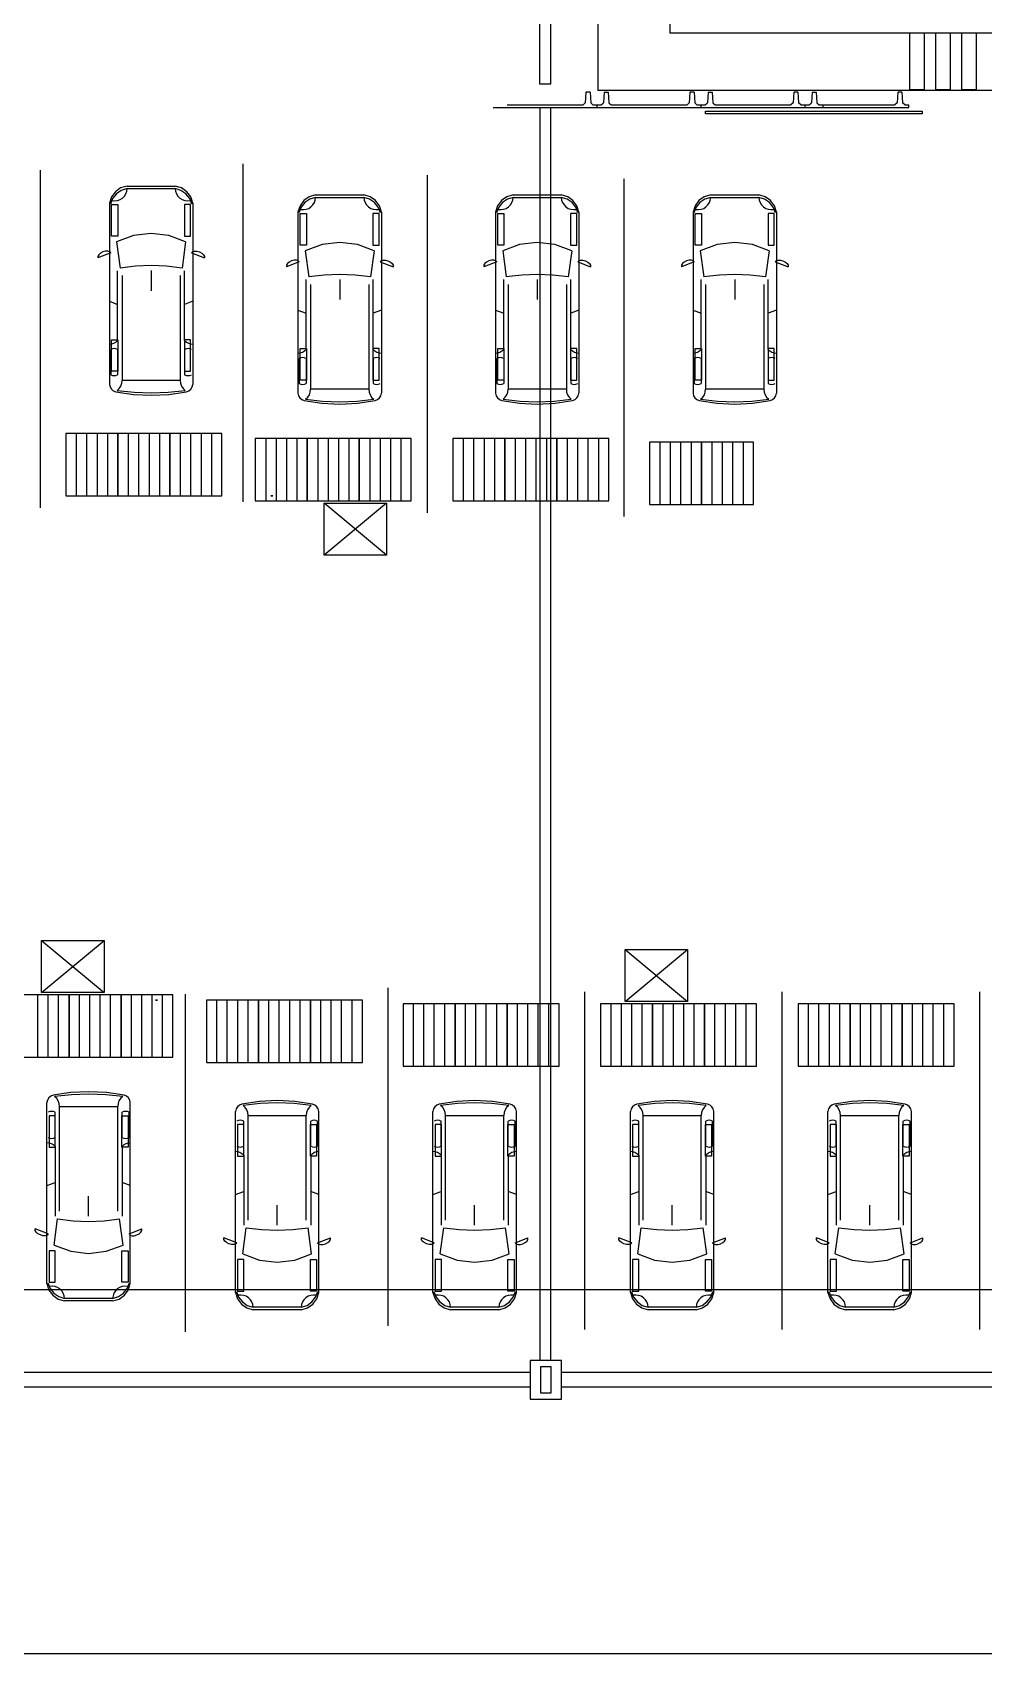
# Model space of a CAD drawing. Header units: metres. Extents: x 2 to 323, y -2 to 254.
# Drawn here: x 139.43 to 157.73, y 7.56 to 38.76 of the extents above; entities that cross this region are included whole.
import ezdxf

# ---------------------------------------------------------------- set-up
doc = ezdxf.new("R2010")
doc.units = ezdxf.units.M
for name, color, linetype in [('0-CARPINTERIA', 7, 'Continuous'), ('0-MUROS EXISTENTES', 7, 'Continuous'), ('0-PROYECCIONES', 7, 'Continuous'), ('0-VISTA-015', 7, 'Continuous'), ('00', 7, 'Continuous'), ('000 ALE LINEA DE CALLES', 7, 'Continuous'), ('Demarcación PL', 7, 'Continuous'), ('EQ - Pallets', 7, 'Continuous'), ('PDF_2015_FC_1º Etapa_Columnas Nave', 7, 'Continuous'), ('Playón', 7, 'Continuous')]:
    doc.layers.add(name, color=color, linetype=linetype)

msp = doc.modelspace()

# ---------------------------------------------------------------- linework, layer by layer
for p, q in [((141.253, 35.802), (142.178, 35.802)), ((141.253, 35.752), (142.178, 35.752)), ((144.881, 35.632), (145.806, 35.632)), ((144.881, 35.582), (145.806, 35.582)), ((148.681, 35.632), (149.606, 35.632)), ((148.681, 35.582), (149.606, 35.582)), ((152.481, 35.632), (153.406, 35.632)), ((152.481, 35.582), (153.406, 35.582)), ((140.913, 35.469), (140.913, 31.985)), ((142.518, 35.469), (142.518, 31.985)), ((144.541, 35.299), (144.541, 31.815)), ((146.146, 35.299), (146.146, 31.815)), ((148.341, 35.299), (148.341, 31.815)), ((149.946, 35.299), (149.946, 31.815)), ((152.141, 35.299), (152.141, 31.815)), ((153.746, 35.299), (153.746, 31.815)), ((141.052, 34.726), (141.12, 34.222)), ((142.379, 34.726), (142.311, 34.222)), ((140.937, 34.513), (140.691, 34.417)), ((142.494, 34.513), (142.741, 34.417)), ((144.565, 34.343), (144.319, 34.246)), ((144.68, 34.556), (144.748, 34.052)), ((146.007, 34.556), (145.939, 34.052)), ((146.122, 34.343), (146.369, 34.246)), ((148.365, 34.343), (148.119, 34.246)), ((148.48, 34.556), (148.548, 34.052)), ((149.807, 34.556), (149.739, 34.052)), ((149.922, 34.343), (150.169, 34.246)), ((152.165, 34.343), (151.919, 34.246)), ((152.28, 34.556), (152.348, 34.052)), ((153.607, 34.556), (153.539, 34.052)), ((153.722, 34.343), (153.969, 34.246)), ((141.071, 32.829), (141.071, 34.171)), ((141.155, 34.077), (141.155, 32.06)), ((141.716, 34.173), (141.716, 33.786)), ((142.276, 34.077), (142.276, 32.06)), ((142.36, 32.829), (142.36, 34.171)), ((144.699, 32.659), (144.699, 34.001)), ((144.783, 33.906), (144.783, 31.89)), ((145.344, 34.003), (145.344, 33.616)), ((145.904, 33.906), (145.904, 31.89)), ((145.988, 32.659), (145.988, 34.001)), ((148.499, 32.659), (148.499, 34.001)), ((148.583, 33.906), (148.583, 31.89)), ((149.144, 34.003), (149.144, 33.616)), ((149.704, 33.906), (149.704, 31.89)), ((149.788, 32.659), (149.788, 34.001)), ((152.299, 32.659), (152.299, 34.001)), ((152.383, 33.906), (152.383, 31.89)), ((152.944, 34.003), (152.944, 33.616)), ((153.504, 33.906), (153.504, 31.89)), ((153.588, 32.659), (153.588, 34.001)), ((140.913, 33.583), (141.071, 33.524)), ((142.518, 33.583), (142.36, 33.524)), ((144.541, 33.412), (144.699, 33.354)), ((146.146, 33.412), (145.988, 33.354)), ((148.341, 33.412), (148.499, 33.354)), ((149.946, 33.412), (149.788, 33.354)), ((152.141, 33.412), (152.299, 33.354)), ((153.746, 33.412), (153.588, 33.354)), ((140.937, 32.655), (140.937, 32.171)), ((141.071, 32.655), (141.071, 32.171)), ((142.36, 32.655), (142.36, 32.171)), ((144.565, 32.485), (144.565, 32.001)), ((144.699, 32.485), (144.699, 32.001)), ((145.988, 32.485), (145.988, 32.001)), ((148.365, 32.485), (148.365, 32.001)), ((148.499, 32.485), (148.499, 32.001)), ((149.788, 32.485), (149.788, 32.001)), ((152.165, 32.485), (152.165, 32.001)), ((152.299, 32.485), (152.299, 32.001)), ((153.588, 32.485), (153.588, 32.001)), ((142.276, 32.06), (141.155, 32.06)), ((145.904, 31.89), (144.783, 31.89)), ((149.704, 31.89), (148.583, 31.89)), ((153.504, 31.89), (152.383, 31.89)), ((141.075, 31.042), (140.075, 31.042)), ((140.075, 31.042), (140.075, 29.842)), ((140.275, 31.042), (140.275, 29.842)), ((140.475, 31.042), (140.475, 29.842)), ((140.675, 31.042), (140.675, 29.842)), ((140.875, 31.042), (140.875, 29.842)), ((141.075, 29.842), (141.075, 31.042)), ((142.075, 31.042), (141.075, 31.042)), ((141.075, 31.042), (141.075, 29.842)), ((141.275, 31.042), (141.275, 29.842)), ((141.475, 31.042), (141.475, 29.842)), ((141.675, 31.042), (141.675, 29.842)), ((141.875, 31.042), (141.875, 29.842)), ((142.075, 29.842), (142.075, 31.042)), ((143.075, 31.042), (142.075, 31.042)), ((142.075, 31.042), (142.075, 29.842)), ((142.275, 31.042), (142.275, 29.842)), ((142.475, 31.042), (142.475, 29.842)), ((142.675, 31.042), (142.675, 29.842)), ((142.875, 31.042), (142.875, 29.842)), ((143.075, 29.842), (143.075, 31.042)), ((144.72, 30.943), (143.72, 30.943)), ((143.72, 30.943), (143.72, 29.743)), ((143.92, 30.943), (143.92, 29.743)), ((144.12, 30.943), (144.12, 29.743)), ((144.32, 30.943), (144.32, 29.743)), ((144.52, 30.943), (144.52, 29.743)), ((144.72, 29.743), (144.72, 30.943)), ((145.72, 30.943), (144.72, 30.943)), ((144.72, 30.943), (144.72, 29.743)), ((144.92, 30.943), (144.92, 29.743)), ((145.12, 30.943), (145.12, 29.743)), ((145.32, 30.943), (145.32, 29.743)), ((145.52, 30.943), (145.52, 29.743)), ((145.72, 29.743), (145.72, 30.943)), ((146.72, 30.943), (145.72, 30.943)), ((145.72, 30.943), (145.72, 29.743)), ((145.92, 30.943), (145.92, 29.743)), ((146.12, 30.943), (146.12, 29.743)), ((146.32, 30.943), (146.32, 29.743)), ((146.52, 30.943), (146.52, 29.743)), ((146.72, 29.743), (146.72, 30.943)), ((148.52, 30.943), (147.52, 30.943)), ((147.52, 30.943), (147.52, 29.743)), ((147.72, 30.943), (147.72, 29.743)), ((147.92, 30.943), (147.92, 29.743)), ((148.12, 30.943), (148.12, 29.743)), ((148.32, 30.943), (148.32, 29.743)), ((148.52, 29.743), (148.52, 30.943)), ((149.52, 30.943), (148.52, 30.943)), ((148.52, 30.943), (148.52, 29.743)), ((148.72, 30.943), (148.72, 29.743)), ((148.92, 30.943), (148.92, 29.743)), ((149.12, 30.943), (149.12, 29.743)), ((149.32, 30.943), (149.32, 29.743)), ((149.52, 29.743), (149.52, 30.943)), ((150.52, 30.943), (149.52, 30.943)), ((149.52, 30.943), (149.52, 29.743)), ((149.72, 30.943), (149.72, 29.743)), ((149.92, 30.943), (149.92, 29.743)), ((150.12, 30.943), (150.12, 29.743)), ((150.32, 30.943), (150.32, 29.743)), ((150.52, 29.743), (150.52, 30.943)), ((152.303, 30.872), (151.303, 30.872)), ((151.303, 30.872), (151.303, 29.672)), ((151.503, 30.872), (151.503, 29.672)), ((151.703, 30.872), (151.703, 29.672)), ((151.903, 30.872), (151.903, 29.672)), ((152.103, 30.872), (152.103, 29.672)), ((152.303, 29.672), (152.303, 30.872)), ((153.303, 30.872), (152.303, 30.872)), ((152.303, 30.872), (152.303, 29.672)), ((152.503, 30.872), (152.503, 29.672)), ((152.703, 30.872), (152.703, 29.672)), ((152.903, 30.872), (152.903, 29.672)), ((153.103, 30.872), (153.103, 29.672)), ((153.303, 29.672), (153.303, 30.872)), ((140.075, 29.842), (141.075, 29.842)), ((141.075, 29.842), (142.075, 29.842)), ((142.075, 29.842), (143.075, 29.842)), ((143.72, 29.743), (144.72, 29.743)), ((144.72, 29.743), (145.72, 29.743)), ((145.72, 29.743), (146.72, 29.743)), ((147.52, 29.743), (148.52, 29.743)), ((148.52, 29.743), (149.52, 29.743)), ((149.52, 29.743), (150.52, 29.743)), ((151.303, 29.672), (152.303, 29.672)), ((152.303, 29.672), (153.303, 29.672)), ((140.136, 20.235), (139.136, 20.235)), ((139.536, 19.035), (139.536, 20.235)), ((139.736, 19.035), (139.736, 20.235)), ((139.936, 19.035), (139.936, 20.235)), ((140.136, 20.235), (140.136, 19.035)), ((141.136, 20.235), (140.136, 20.235)), ((140.136, 19.035), (140.136, 20.235)), ((140.336, 19.035), (140.336, 20.235)), ((140.536, 19.035), (140.536, 20.235)), ((140.736, 19.035), (140.736, 20.235)), ((140.936, 19.035), (140.936, 20.235)), ((141.136, 20.235), (141.136, 19.035)), ((142.136, 20.235), (141.136, 20.235)), ((141.136, 19.035), (141.136, 20.235)), ((141.336, 19.035), (141.336, 20.235)), ((141.536, 19.035), (141.536, 20.235)), ((141.736, 19.035), (141.736, 20.235)), ((141.936, 19.035), (141.936, 20.235)), ((142.136, 19.035), (142.136, 20.235)), ((142.781, 20.136), (142.781, 18.936)), ((143.781, 20.136), (142.781, 20.136)), ((142.981, 18.936), (142.981, 20.136)), ((143.181, 18.936), (143.181, 20.136)), ((143.381, 18.936), (143.381, 20.136)), ((143.581, 18.936), (143.581, 20.136)), ((143.781, 20.136), (143.781, 18.936)), ((144.781, 20.136), (143.781, 20.136)), ((143.781, 18.936), (143.781, 20.136)), ((143.981, 18.936), (143.981, 20.136)), ((144.181, 18.936), (144.181, 20.136)), ((144.381, 18.936), (144.381, 20.136)), ((144.581, 18.936), (144.581, 20.136)), ((144.781, 20.136), (144.781, 18.936)), ((145.781, 20.136), (144.781, 20.136)), ((144.781, 18.936), (144.781, 20.136)), ((144.981, 18.936), (144.981, 20.136)), ((145.181, 18.936), (145.181, 20.136)), ((145.381, 18.936), (145.381, 20.136)), ((145.581, 18.936), (145.581, 20.136)), ((145.781, 18.936), (145.781, 20.136)), ((146.564, 20.065), (146.564, 18.865)), ((147.564, 20.065), (146.564, 20.065)), ((146.764, 18.865), (146.764, 20.065)), ((146.964, 18.865), (146.964, 20.065)), ((147.164, 18.865), (147.164, 20.065)), ((147.364, 18.865), (147.364, 20.065)), ((147.564, 20.065), (147.564, 18.865)), ((148.564, 20.065), (147.564, 20.065)), ((147.564, 18.865), (147.564, 20.065)), ((147.764, 18.865), (147.764, 20.065)), ((147.964, 18.865), (147.964, 20.065)), ((148.164, 18.865), (148.164, 20.065)), ((148.364, 18.865), (148.364, 20.065)), ((148.564, 20.065), (148.564, 18.865)), ((149.564, 20.065), (148.564, 20.065)), ((148.564, 18.865), (148.564, 20.065)), ((148.764, 18.865), (148.764, 20.065)), ((148.964, 18.865), (148.964, 20.065)), ((149.164, 18.865), (149.164, 20.065)), ((149.364, 18.865), (149.364, 20.065)), ((149.564, 18.865), (149.564, 20.065)), ((150.364, 20.065), (150.364, 18.865)), ((151.364, 20.065), (150.364, 20.065)), ((150.564, 18.865), (150.564, 20.065)), ((150.764, 18.865), (150.764, 20.065)), ((150.964, 18.865), (150.964, 20.065)), ((151.164, 18.865), (151.164, 20.065)), ((151.364, 20.065), (151.364, 18.865)), ((152.364, 20.065), (151.364, 20.065)), ((151.364, 18.865), (151.364, 20.065)), ((151.564, 18.865), (151.564, 20.065)), ((151.764, 18.865), (151.764, 20.065)), ((151.964, 18.865), (151.964, 20.065)), ((152.164, 18.865), (152.164, 20.065)), ((152.364, 20.065), (152.364, 18.865)), ((153.364, 20.065), (152.364, 20.065)), ((152.364, 18.865), (152.364, 20.065)), ((152.564, 18.865), (152.564, 20.065)), ((152.764, 18.865), (152.764, 20.065)), ((152.964, 18.865), (152.964, 20.065)), ((153.164, 18.865), (153.164, 20.065)), ((153.364, 18.865), (153.364, 20.065)), ((154.164, 20.065), (154.164, 18.865)), ((155.164, 20.065), (154.164, 20.065)), ((154.364, 18.865), (154.364, 20.065)), ((154.564, 18.865), (154.564, 20.065)), ((154.764, 18.865), (154.764, 20.065)), ((154.964, 18.865), (154.964, 20.065)), ((155.164, 20.065), (155.164, 18.865)), ((156.164, 20.065), (155.164, 20.065)), ((155.164, 18.865), (155.164, 20.065)), ((155.364, 18.865), (155.364, 20.065)), ((155.564, 18.865), (155.564, 20.065)), ((155.764, 18.865), (155.764, 20.065)), ((155.964, 18.865), (155.964, 20.065)), ((156.164, 20.065), (156.164, 18.865)), ((157.164, 20.065), (156.164, 20.065)), ((156.164, 18.865), (156.164, 20.065)), ((156.364, 18.865), (156.364, 20.065)), ((156.564, 18.865), (156.564, 20.065)), ((156.764, 18.865), (156.764, 20.065)), ((156.964, 18.865), (156.964, 20.065)), ((157.164, 18.865), (157.164, 20.065)), ((139.136, 19.035), (140.136, 19.035)), ((140.136, 19.035), (141.136, 19.035)), ((141.136, 19.035), (142.136, 19.035)), ((142.781, 18.936), (143.781, 18.936)), ((143.781, 18.936), (144.781, 18.936)), ((144.781, 18.936), (145.781, 18.936)), ((146.564, 18.865), (147.564, 18.865)), ((147.564, 18.865), (148.564, 18.865)), ((148.564, 18.865), (149.564, 18.865)), ((150.364, 18.865), (151.364, 18.865)), ((151.364, 18.865), (152.364, 18.865)), ((152.364, 18.865), (153.364, 18.865)), ((154.164, 18.865), (155.164, 18.865)), ((155.164, 18.865), (156.164, 18.865)), ((156.164, 18.865), (157.164, 18.865)), ((139.71, 14.68), (139.71, 18.164)), ((141.315, 14.68), (141.315, 18.164)), ((139.868, 17.493), (139.868, 17.977)), ((139.952, 16.072), (139.952, 18.088)), ((139.952, 18.088), (141.073, 18.088)), ((141.073, 16.072), (141.073, 18.088)), ((141.157, 17.493), (141.157, 17.977)), ((141.291, 17.493), (141.291, 17.977)), ((143.338, 14.51), (143.338, 17.993)), ((143.496, 17.323), (143.496, 17.807)), ((143.58, 15.902), (143.58, 17.918)), ((143.58, 17.918), (144.701, 17.918)), ((144.701, 15.902), (144.701, 17.918)), ((144.785, 17.323), (144.785, 17.807)), ((144.918, 17.323), (144.918, 17.807)), ((144.943, 14.51), (144.943, 17.993)), ((147.138, 14.51), (147.138, 17.993)), ((147.296, 17.323), (147.296, 17.807)), ((147.38, 15.902), (147.38, 17.918)), ((147.38, 17.918), (148.501, 17.918)), ((148.501, 15.902), (148.501, 17.918)), ((148.585, 17.323), (148.585, 17.807)), ((148.718, 17.323), (148.718, 17.807)), ((148.743, 14.51), (148.743, 17.993)), ((150.938, 14.51), (150.938, 17.993)), ((151.096, 17.323), (151.096, 17.807)), ((151.18, 15.902), (151.18, 17.918)), ((151.18, 17.918), (152.301, 17.918)), ((152.301, 15.902), (152.301, 17.918)), ((152.385, 17.323), (152.385, 17.807)), ((152.518, 17.323), (152.518, 17.807)), ((152.543, 14.51), (152.543, 17.993)), ((154.738, 14.51), (154.738, 17.993)), ((154.896, 17.323), (154.896, 17.807)), ((154.98, 15.902), (154.98, 17.918)), ((154.98, 17.918), (156.101, 17.918)), ((156.101, 15.902), (156.101, 17.918)), ((156.185, 17.323), (156.185, 17.807)), ((156.318, 17.323), (156.318, 17.807)), ((156.343, 14.51), (156.343, 17.993)), ((139.868, 17.32), (139.868, 15.978)), ((141.157, 17.32), (141.157, 15.978)), ((143.496, 17.15), (143.496, 15.808)), ((144.785, 17.15), (144.785, 15.808)), ((147.296, 17.15), (147.296, 15.808)), ((148.585, 17.15), (148.585, 15.808)), ((151.096, 17.15), (151.096, 15.808)), ((152.385, 17.15), (152.385, 15.808)), ((154.896, 17.15), (154.896, 15.808)), ((156.185, 17.15), (156.185, 15.808)), ((139.71, 16.566), (139.868, 16.625)), ((141.315, 16.566), (141.157, 16.625)), ((140.512, 15.976), (140.512, 16.362)), ((143.338, 16.396), (143.496, 16.455)), ((144.943, 16.396), (144.785, 16.455)), ((147.138, 16.396), (147.296, 16.455)), ((148.743, 16.396), (148.585, 16.455)), ((150.938, 16.396), (151.096, 16.455)), ((152.543, 16.396), (152.385, 16.455)), ((154.738, 16.396), (154.896, 16.455)), ((156.343, 16.396), (156.185, 16.455)), ((139.849, 15.423), (139.917, 15.926)), ((141.176, 15.423), (141.108, 15.926)), ((144.14, 15.806), (144.14, 16.192)), ((147.94, 15.806), (147.94, 16.192)), ((151.74, 15.806), (151.74, 16.192)), ((155.54, 15.806), (155.54, 16.192)), ((139.734, 15.636), (139.487, 15.732)), ((141.291, 15.636), (141.537, 15.732)), ((143.477, 15.253), (143.545, 15.756)), ((144.804, 15.253), (144.736, 15.756)), ((147.277, 15.253), (147.345, 15.756)), ((148.604, 15.253), (148.536, 15.756)), ((151.077, 15.253), (151.145, 15.756)), ((152.404, 15.253), (152.336, 15.756)), ((154.877, 15.253), (154.945, 15.756)), ((156.204, 15.253), (156.136, 15.756)), ((143.362, 15.466), (143.115, 15.562)), ((144.919, 15.466), (145.165, 15.562)), ((147.162, 15.466), (146.915, 15.562)), ((148.719, 15.466), (148.965, 15.562)), ((150.962, 15.466), (150.715, 15.562)), ((152.519, 15.466), (152.765, 15.562)), ((154.762, 15.466), (154.515, 15.562)), ((156.319, 15.466), (156.565, 15.562)), ((140.975, 14.396), (140.05, 14.396)), ((140.975, 14.347), (140.05, 14.347)), ((144.603, 14.226), (143.677, 14.226)), ((144.603, 14.177), (143.677, 14.177)), ((148.403, 14.226), (147.477, 14.226)), ((148.403, 14.177), (147.477, 14.177)), ((152.203, 14.226), (151.277, 14.226)), ((152.203, 14.177), (151.277, 14.177)), ((156.003, 14.226), (155.077, 14.226)), ((156.003, 14.177), (155.077, 14.177)), ((149.609, 13.198), (149.009, 13.198)), ((149.009, 13.198), (149.009, 12.458)), ((149.609, 13.198), (149.009, 13.198)), ((149.009, 13.198), (149.009, 12.458)), ((149.609, 13.198), (149.009, 13.198)), ((149.009, 13.198), (149.009, 12.458)), ((149.609, 13.198), (149.009, 13.198)), ((149.009, 13.198), (149.009, 12.458)), ((149.609, 12.458), (149.609, 13.198)), ((149.609, 12.458), (149.609, 13.198)), ((149.609, 12.458), (149.609, 13.198)), ((149.609, 12.458), (149.609, 13.198)), ((149.009, 12.458), (149.609, 12.458)), ((149.009, 12.458), (149.609, 12.458)), ((149.009, 12.458), (149.609, 12.458)), ((149.009, 12.458), (149.609, 12.458))]:
    msp.add_line(p, q)
for points in [[(141.253, 35.802), (141.129, 35.765), (141.027, 35.693), (140.952, 35.592), (140.913, 35.469)], [(141.253, 35.752), (141.141, 35.717), (141.046, 35.652), (140.975, 35.562), (140.932, 35.453)], [(140.966, 35.522), (141.019, 35.518), (141.07, 35.525), (141.119, 35.542), (141.163, 35.571), (141.2, 35.608), (141.228, 35.652), (141.246, 35.7), (141.253, 35.752)], [(142.518, 35.469), (142.479, 35.592), (142.404, 35.693), (142.302, 35.765), (142.178, 35.802)], [(142.5, 35.453), (142.457, 35.562), (142.385, 35.652), (142.29, 35.717), (142.178, 35.752)], [(142.178, 35.752), (142.185, 35.7), (142.203, 35.652), (142.231, 35.608), (142.268, 35.571), (142.312, 35.542), (142.361, 35.525), (142.412, 35.518), (142.465, 35.522)], [(144.881, 35.632), (144.757, 35.595), (144.655, 35.522), (144.58, 35.421), (144.541, 35.299)], [(144.881, 35.582), (144.769, 35.547), (144.674, 35.482), (144.602, 35.392), (144.559, 35.283)], [(144.594, 35.352), (144.647, 35.347), (144.698, 35.354), (144.747, 35.372), (144.791, 35.401), (144.828, 35.438), (144.856, 35.482), (144.874, 35.53), (144.881, 35.582)], [(146.146, 35.299), (146.107, 35.421), (146.032, 35.522), (145.93, 35.595), (145.806, 35.632)], [(146.128, 35.283), (146.085, 35.392), (146.013, 35.482), (145.918, 35.547), (145.806, 35.582)], [(145.806, 35.582), (145.813, 35.53), (145.831, 35.482), (145.859, 35.438), (145.896, 35.401), (145.94, 35.372), (145.989, 35.354), (146.04, 35.347), (146.093, 35.352)], [(148.681, 35.632), (148.557, 35.595), (148.455, 35.522), (148.38, 35.421), (148.341, 35.299)], [(148.681, 35.582), (148.569, 35.547), (148.474, 35.482), (148.402, 35.392), (148.359, 35.283)], [(148.394, 35.352), (148.447, 35.347), (148.498, 35.354), (148.547, 35.372), (148.591, 35.401), (148.628, 35.438), (148.656, 35.482), (148.674, 35.53), (148.681, 35.582)], [(149.946, 35.299), (149.907, 35.421), (149.832, 35.522), (149.73, 35.595), (149.606, 35.632)], [(149.928, 35.283), (149.885, 35.392), (149.813, 35.482), (149.718, 35.547), (149.606, 35.582)], [(149.606, 35.582), (149.613, 35.53), (149.631, 35.482), (149.659, 35.438), (149.696, 35.401), (149.74, 35.372), (149.789, 35.354), (149.84, 35.347), (149.893, 35.352)], [(152.481, 35.632), (152.357, 35.595), (152.255, 35.522), (152.18, 35.421), (152.141, 35.299)], [(152.481, 35.582), (152.369, 35.547), (152.274, 35.482), (152.202, 35.392), (152.159, 35.283)], [(152.194, 35.352), (152.247, 35.347), (152.298, 35.354), (152.347, 35.372), (152.391, 35.401), (152.428, 35.438), (152.456, 35.482), (152.474, 35.53), (152.481, 35.582)], [(153.746, 35.299), (153.707, 35.421), (153.632, 35.522), (153.53, 35.595), (153.406, 35.632)], [(153.728, 35.283), (153.685, 35.392), (153.613, 35.482), (153.518, 35.547), (153.406, 35.582)], [(153.406, 35.582), (153.413, 35.53), (153.431, 35.482), (153.459, 35.438), (153.496, 35.401), (153.54, 35.372), (153.589, 35.354), (153.64, 35.347), (153.693, 35.352)], [(142.379, 34.726), (142.055, 34.847), (141.716, 34.888), (141.377, 34.847), (141.052, 34.726)], [(146.007, 34.556), (145.683, 34.677), (145.344, 34.717), (145.004, 34.677), (144.68, 34.556)], [(149.807, 34.556), (149.483, 34.677), (149.144, 34.717), (148.804, 34.677), (148.48, 34.556)], [(153.607, 34.556), (153.283, 34.677), (152.944, 34.717), (152.604, 34.677), (152.28, 34.556)], [(140.937, 34.513), (140.917, 34.535), (140.882, 34.547), (140.837, 34.546), (140.787, 34.533), (140.741, 34.509), (140.708, 34.479), (140.69, 34.447), (140.691, 34.417)], [(142.494, 34.513), (142.514, 34.535), (142.549, 34.547), (142.594, 34.546), (142.644, 34.533), (142.69, 34.509), (142.723, 34.479), (142.741, 34.447), (142.741, 34.417)], [(144.565, 34.343), (144.545, 34.365), (144.51, 34.377), (144.465, 34.376), (144.415, 34.363), (144.369, 34.338), (144.336, 34.309), (144.318, 34.277), (144.319, 34.246)], [(146.122, 34.343), (146.142, 34.365), (146.177, 34.377), (146.222, 34.376), (146.272, 34.363), (146.318, 34.338), (146.351, 34.309), (146.369, 34.277), (146.369, 34.246)], [(148.365, 34.343), (148.345, 34.365), (148.31, 34.377), (148.265, 34.376), (148.215, 34.363), (148.169, 34.338), (148.136, 34.309), (148.118, 34.277), (148.119, 34.246)], [(149.922, 34.343), (149.942, 34.365), (149.977, 34.377), (150.022, 34.376), (150.072, 34.363), (150.118, 34.338), (150.151, 34.309), (150.169, 34.277), (150.169, 34.246)], [(152.165, 34.343), (152.145, 34.365), (152.11, 34.377), (152.065, 34.376), (152.015, 34.363), (151.969, 34.338), (151.936, 34.309), (151.918, 34.277), (151.919, 34.246)], [(153.722, 34.343), (153.742, 34.365), (153.777, 34.377), (153.822, 34.376), (153.872, 34.363), (153.918, 34.338), (153.951, 34.309), (153.969, 34.277), (153.969, 34.246)], [(142.311, 34.222), (142.014, 34.259), (141.716, 34.271), (141.417, 34.259), (141.12, 34.222)], [(145.939, 34.052), (145.642, 34.089), (145.344, 34.101), (145.045, 34.089), (144.748, 34.052)], [(149.739, 34.052), (149.442, 34.089), (149.144, 34.101), (148.845, 34.089), (148.548, 34.052)], [(153.539, 34.052), (153.242, 34.089), (152.944, 34.101), (152.645, 34.089), (152.348, 34.052)], [(140.913, 32.757), (140.957, 32.763), (140.999, 32.777), (141.037, 32.8), (141.071, 32.829)], [(142.36, 32.829), (142.394, 32.8), (142.432, 32.777), (142.474, 32.763), (142.518, 32.757)], [(141.071, 32.655), (141.038, 32.669), (141.004, 32.673), (140.97, 32.669), (140.937, 32.655)], [(142.494, 32.655), (142.461, 32.669), (142.427, 32.673), (142.393, 32.669), (142.36, 32.655)], [(144.541, 32.587), (144.585, 32.593), (144.627, 32.607), (144.665, 32.629), (144.699, 32.659)], [(144.699, 32.485), (144.666, 32.498), (144.632, 32.503), (144.598, 32.498), (144.565, 32.485)], [(145.988, 32.659), (146.022, 32.629), (146.06, 32.607), (146.102, 32.593), (146.146, 32.587)], [(146.122, 32.485), (146.089, 32.498), (146.055, 32.503), (146.021, 32.498), (145.988, 32.485)], [(148.341, 32.587), (148.385, 32.593), (148.427, 32.607), (148.465, 32.629), (148.499, 32.659)], [(148.499, 32.485), (148.466, 32.498), (148.432, 32.503), (148.398, 32.498), (148.365, 32.485)], [(149.788, 32.659), (149.822, 32.629), (149.86, 32.607), (149.902, 32.593), (149.946, 32.587)], [(149.922, 32.485), (149.889, 32.498), (149.855, 32.503), (149.821, 32.498), (149.788, 32.485)], [(152.141, 32.587), (152.185, 32.593), (152.227, 32.607), (152.265, 32.629), (152.299, 32.659)], [(152.299, 32.485), (152.266, 32.498), (152.232, 32.503), (152.198, 32.498), (152.165, 32.485)], [(153.588, 32.659), (153.622, 32.629), (153.66, 32.607), (153.702, 32.593), (153.746, 32.587)], [(153.722, 32.485), (153.689, 32.498), (153.655, 32.503), (153.621, 32.498), (153.588, 32.485)], [(140.937, 32.171), (140.97, 32.158), (141.004, 32.154), (141.038, 32.158), (141.071, 32.171)], [(142.36, 32.171), (142.393, 32.158), (142.427, 32.154), (142.461, 32.158), (142.494, 32.171)], [(140.913, 31.985), (140.925, 31.937), (140.951, 31.895), (140.988, 31.863), (141.034, 31.843)], [(141.034, 31.843), (141.374, 31.792), (141.716, 31.776), (142.058, 31.792), (142.397, 31.843)], [(141.06, 31.87), (141.101, 31.907), (141.132, 31.953), (141.15, 32.005), (141.155, 32.06)], [(141.06, 31.87), (141.387, 31.833), (141.716, 31.821), (142.044, 31.833), (142.372, 31.87)], [(142.276, 32.06), (142.281, 32.005), (142.3, 31.953), (142.33, 31.907), (142.372, 31.87)], [(142.397, 31.843), (142.443, 31.863), (142.48, 31.895), (142.506, 31.937), (142.518, 31.985)], [(144.565, 32.001), (144.598, 31.988), (144.632, 31.983), (144.666, 31.988), (144.699, 32.001)], [(144.688, 31.7), (144.729, 31.737), (144.76, 31.783), (144.778, 31.835), (144.783, 31.89)], [(145.904, 31.89), (145.909, 31.835), (145.927, 31.783), (145.958, 31.737), (146, 31.7)], [(145.988, 32.001), (146.021, 31.988), (146.055, 31.983), (146.089, 31.988), (146.122, 32.001)], [(148.365, 32.001), (148.398, 31.988), (148.432, 31.983), (148.466, 31.988), (148.499, 32.001)], [(148.488, 31.7), (148.529, 31.737), (148.56, 31.783), (148.578, 31.835), (148.583, 31.89)], [(149.704, 31.89), (149.709, 31.835), (149.727, 31.783), (149.758, 31.737), (149.8, 31.7)], [(149.788, 32.001), (149.821, 31.988), (149.855, 31.983), (149.889, 31.988), (149.922, 32.001)], [(152.165, 32.001), (152.198, 31.988), (152.232, 31.983), (152.266, 31.988), (152.299, 32.001)], [(152.288, 31.7), (152.329, 31.737), (152.36, 31.783), (152.378, 31.835), (152.383, 31.89)], [(153.504, 31.89), (153.509, 31.835), (153.527, 31.783), (153.558, 31.737), (153.6, 31.7)], [(153.588, 32.001), (153.621, 31.988), (153.655, 31.983), (153.689, 31.988), (153.722, 32.001)], [(144.541, 31.815), (144.553, 31.766), (144.579, 31.725), (144.616, 31.693), (144.662, 31.673)], [(144.662, 31.673), (145.001, 31.622), (145.344, 31.605), (145.686, 31.622), (146.025, 31.673)], [(144.688, 31.7), (145.015, 31.663), (145.344, 31.651), (145.672, 31.663), (146, 31.7)], [(146.025, 31.673), (146.071, 31.693), (146.108, 31.725), (146.134, 31.766), (146.146, 31.815)], [(148.341, 31.815), (148.353, 31.766), (148.379, 31.725), (148.416, 31.693), (148.462, 31.673)], [(148.462, 31.673), (148.801, 31.622), (149.144, 31.605), (149.486, 31.622), (149.825, 31.673)], [(148.488, 31.7), (148.815, 31.663), (149.144, 31.651), (149.472, 31.663), (149.8, 31.7)], [(149.825, 31.673), (149.871, 31.693), (149.908, 31.725), (149.934, 31.766), (149.946, 31.815)], [(152.141, 31.815), (152.153, 31.766), (152.179, 31.725), (152.216, 31.693), (152.262, 31.673)], [(152.262, 31.673), (152.601, 31.622), (152.944, 31.605), (153.286, 31.622), (153.625, 31.673)], [(152.288, 31.7), (152.615, 31.663), (152.944, 31.651), (153.272, 31.663), (153.6, 31.7)], [(153.625, 31.673), (153.671, 31.693), (153.708, 31.725), (153.734, 31.766), (153.746, 31.815)], [(139.831, 18.306), (139.785, 18.286), (139.748, 18.254), (139.722, 18.212), (139.71, 18.164)], [(141.194, 18.306), (140.854, 18.356), (140.512, 18.373), (140.17, 18.356), (139.831, 18.306)], [(141.168, 18.279), (140.841, 18.315), (140.512, 18.328), (140.184, 18.315), (139.856, 18.279)], [(139.952, 18.088), (139.947, 18.144), (139.928, 18.196), (139.898, 18.241), (139.856, 18.279)], [(141.168, 18.279), (141.127, 18.241), (141.096, 18.196), (141.078, 18.144), (141.073, 18.088)], [(141.315, 18.164), (141.303, 18.212), (141.277, 18.254), (141.24, 18.286), (141.194, 18.306)], [(143.459, 18.136), (143.413, 18.116), (143.376, 18.084), (143.35, 18.042), (143.338, 17.993)], [(144.822, 18.136), (144.482, 18.186), (144.14, 18.203), (143.798, 18.186), (143.459, 18.136)], [(144.796, 18.109), (144.469, 18.145), (144.14, 18.157), (143.812, 18.145), (143.484, 18.109)], [(143.58, 17.918), (143.575, 17.974), (143.556, 18.026), (143.526, 18.071), (143.484, 18.109)], [(144.796, 18.109), (144.755, 18.071), (144.724, 18.026), (144.706, 17.974), (144.701, 17.918)], [(144.943, 17.993), (144.931, 18.042), (144.905, 18.084), (144.868, 18.116), (144.822, 18.136)], [(147.259, 18.136), (147.213, 18.116), (147.176, 18.084), (147.15, 18.042), (147.138, 17.993)], [(148.622, 18.136), (148.282, 18.186), (147.94, 18.203), (147.598, 18.186), (147.259, 18.136)], [(148.596, 18.109), (148.269, 18.145), (147.94, 18.157), (147.612, 18.145), (147.284, 18.109)], [(147.38, 17.918), (147.375, 17.974), (147.356, 18.026), (147.326, 18.071), (147.284, 18.109)], [(148.596, 18.109), (148.555, 18.071), (148.524, 18.026), (148.506, 17.974), (148.501, 17.918)], [(148.743, 17.993), (148.731, 18.042), (148.705, 18.084), (148.668, 18.116), (148.622, 18.136)], [(151.059, 18.136), (151.013, 18.116), (150.976, 18.084), (150.95, 18.042), (150.938, 17.993)], [(152.422, 18.136), (152.082, 18.186), (151.74, 18.203), (151.398, 18.186), (151.059, 18.136)], [(152.396, 18.109), (152.069, 18.145), (151.74, 18.157), (151.412, 18.145), (151.084, 18.109)], [(151.18, 17.918), (151.175, 17.974), (151.156, 18.026), (151.126, 18.071), (151.084, 18.109)], [(152.396, 18.109), (152.355, 18.071), (152.324, 18.026), (152.306, 17.974), (152.301, 17.918)], [(152.543, 17.993), (152.531, 18.042), (152.505, 18.084), (152.468, 18.116), (152.422, 18.136)], [(154.859, 18.136), (154.813, 18.116), (154.776, 18.084), (154.75, 18.042), (154.738, 17.993)], [(156.222, 18.136), (155.882, 18.186), (155.54, 18.203), (155.198, 18.186), (154.859, 18.136)], [(156.196, 18.109), (155.869, 18.145), (155.54, 18.157), (155.212, 18.145), (154.884, 18.109)], [(154.98, 17.918), (154.975, 17.974), (154.956, 18.026), (154.926, 18.071), (154.884, 18.109)], [(156.196, 18.109), (156.155, 18.071), (156.124, 18.026), (156.106, 17.974), (156.101, 17.918)], [(156.343, 17.993), (156.331, 18.042), (156.305, 18.084), (156.268, 18.116), (156.222, 18.136)], [(139.868, 17.977), (139.835, 17.991), (139.801, 17.995), (139.767, 17.991), (139.734, 17.977)], [(141.291, 17.977), (141.258, 17.991), (141.224, 17.995), (141.189, 17.991), (141.157, 17.977)], [(143.496, 17.807), (143.463, 17.821), (143.429, 17.825), (143.395, 17.821), (143.362, 17.807)], [(144.918, 17.807), (144.886, 17.821), (144.852, 17.825), (144.817, 17.821), (144.785, 17.807)], [(147.296, 17.807), (147.263, 17.821), (147.229, 17.825), (147.195, 17.821), (147.162, 17.807)], [(148.718, 17.807), (148.686, 17.821), (148.652, 17.825), (148.617, 17.821), (148.585, 17.807)], [(151.096, 17.807), (151.063, 17.821), (151.029, 17.825), (150.995, 17.821), (150.962, 17.807)], [(152.518, 17.807), (152.486, 17.821), (152.452, 17.825), (152.417, 17.821), (152.385, 17.807)], [(154.896, 17.807), (154.863, 17.821), (154.829, 17.825), (154.795, 17.821), (154.762, 17.807)], [(156.318, 17.807), (156.286, 17.821), (156.252, 17.825), (156.217, 17.821), (156.185, 17.807)], [(139.734, 17.493), (139.767, 17.48), (139.801, 17.476), (139.835, 17.48), (139.868, 17.493)], [(141.157, 17.493), (141.189, 17.48), (141.224, 17.476), (141.258, 17.48), (141.291, 17.493)], [(139.868, 17.32), (139.834, 17.349), (139.796, 17.371), (139.754, 17.386), (139.71, 17.392)], [(141.315, 17.392), (141.271, 17.386), (141.229, 17.371), (141.191, 17.349), (141.157, 17.32)], [(143.496, 17.15), (143.462, 17.179), (143.424, 17.201), (143.382, 17.216), (143.338, 17.222)], [(143.362, 17.323), (143.395, 17.31), (143.429, 17.306), (143.463, 17.31), (143.496, 17.323)], [(144.785, 17.323), (144.817, 17.31), (144.852, 17.306), (144.886, 17.31), (144.918, 17.323)], [(144.943, 17.222), (144.899, 17.216), (144.857, 17.201), (144.819, 17.179), (144.785, 17.15)], [(147.296, 17.15), (147.262, 17.179), (147.224, 17.201), (147.182, 17.216), (147.138, 17.222)], [(147.162, 17.323), (147.195, 17.31), (147.229, 17.306), (147.263, 17.31), (147.296, 17.323)], [(148.585, 17.323), (148.617, 17.31), (148.652, 17.306), (148.686, 17.31), (148.718, 17.323)], [(148.743, 17.222), (148.699, 17.216), (148.657, 17.201), (148.619, 17.179), (148.585, 17.15)], [(151.096, 17.15), (151.062, 17.179), (151.024, 17.201), (150.982, 17.216), (150.938, 17.222)], [(150.962, 17.323), (150.995, 17.31), (151.029, 17.306), (151.063, 17.31), (151.096, 17.323)], [(152.385, 17.323), (152.417, 17.31), (152.452, 17.306), (152.486, 17.31), (152.518, 17.323)], [(152.543, 17.222), (152.499, 17.216), (152.457, 17.201), (152.419, 17.179), (152.385, 17.15)], [(154.896, 17.15), (154.862, 17.179), (154.824, 17.201), (154.782, 17.216), (154.738, 17.222)], [(154.762, 17.323), (154.795, 17.31), (154.829, 17.306), (154.863, 17.31), (154.896, 17.323)], [(156.185, 17.323), (156.217, 17.31), (156.252, 17.306), (156.286, 17.31), (156.318, 17.323)], [(156.343, 17.222), (156.299, 17.216), (156.257, 17.201), (156.219, 17.179), (156.185, 17.15)], [(139.917, 15.926), (140.214, 15.89), (140.512, 15.878), (140.811, 15.89), (141.108, 15.926)], [(139.734, 15.636), (139.714, 15.613), (139.679, 15.602), (139.634, 15.603), (139.584, 15.616), (139.538, 15.64), (139.505, 15.67), (139.487, 15.702), (139.487, 15.732)], [(141.291, 15.636), (141.311, 15.613), (141.346, 15.602), (141.391, 15.603), (141.441, 15.616), (141.487, 15.64), (141.52, 15.67), (141.538, 15.702), (141.537, 15.732)], [(143.545, 15.756), (143.842, 15.72), (144.14, 15.708), (144.439, 15.72), (144.736, 15.756)], [(147.345, 15.756), (147.642, 15.72), (147.94, 15.708), (148.239, 15.72), (148.536, 15.756)], [(151.145, 15.756), (151.442, 15.72), (151.74, 15.708), (152.039, 15.72), (152.336, 15.756)], [(154.945, 15.756), (155.242, 15.72), (155.54, 15.708), (155.839, 15.72), (156.136, 15.756)], [(139.849, 15.423), (140.173, 15.302), (140.512, 15.261), (140.851, 15.302), (141.176, 15.423)], [(143.362, 15.466), (143.342, 15.443), (143.307, 15.432), (143.262, 15.433), (143.212, 15.446), (143.166, 15.47), (143.133, 15.5), (143.115, 15.532), (143.115, 15.562)], [(144.919, 15.466), (144.939, 15.443), (144.974, 15.432), (145.019, 15.433), (145.069, 15.446), (145.114, 15.47), (145.148, 15.5), (145.166, 15.532), (145.165, 15.562)], [(147.162, 15.466), (147.142, 15.443), (147.107, 15.432), (147.062, 15.433), (147.012, 15.446), (146.966, 15.47), (146.933, 15.5), (146.915, 15.532), (146.915, 15.562)], [(148.719, 15.466), (148.739, 15.443), (148.774, 15.432), (148.819, 15.433), (148.869, 15.446), (148.914, 15.47), (148.948, 15.5), (148.966, 15.532), (148.965, 15.562)], [(150.962, 15.466), (150.942, 15.443), (150.907, 15.432), (150.862, 15.433), (150.812, 15.446), (150.766, 15.47), (150.733, 15.5), (150.715, 15.532), (150.715, 15.562)], [(152.519, 15.466), (152.539, 15.443), (152.574, 15.432), (152.619, 15.433), (152.669, 15.446), (152.714, 15.47), (152.748, 15.5), (152.766, 15.532), (152.765, 15.562)], [(154.762, 15.466), (154.742, 15.443), (154.707, 15.432), (154.662, 15.433), (154.612, 15.446), (154.566, 15.47), (154.533, 15.5), (154.515, 15.532), (154.515, 15.562)], [(156.319, 15.466), (156.339, 15.443), (156.374, 15.432), (156.419, 15.433), (156.469, 15.446), (156.514, 15.47), (156.548, 15.5), (156.566, 15.532), (156.565, 15.562)], [(143.477, 15.253), (143.801, 15.131), (144.14, 15.091), (144.479, 15.131), (144.804, 15.253)], [(147.277, 15.253), (147.601, 15.131), (147.94, 15.091), (148.279, 15.131), (148.604, 15.253)], [(151.077, 15.253), (151.401, 15.131), (151.74, 15.091), (152.079, 15.131), (152.404, 15.253)], [(154.877, 15.253), (155.201, 15.131), (155.54, 15.091), (155.879, 15.131), (156.204, 15.253)], [(139.71, 14.68), (139.749, 14.557), (139.824, 14.456), (139.926, 14.384), (140.05, 14.347)], [(139.728, 14.696), (139.771, 14.587), (139.843, 14.497), (139.938, 14.432), (140.05, 14.396)], [(140.975, 14.396), (141.087, 14.432), (141.182, 14.497), (141.253, 14.587), (141.296, 14.696)], [(140.975, 14.347), (141.099, 14.384), (141.201, 14.456), (141.276, 14.557), (141.315, 14.68)], [(140.05, 14.396), (140.043, 14.448), (140.025, 14.497), (139.997, 14.541), (139.96, 14.578), (139.916, 14.606), (139.867, 14.624), (139.816, 14.631), (139.763, 14.627)], [(141.262, 14.627), (141.209, 14.631), (141.158, 14.624), (141.109, 14.606), (141.065, 14.578), (141.028, 14.541), (141, 14.497), (140.982, 14.448), (140.975, 14.396)], [(143.338, 14.51), (143.377, 14.387), (143.452, 14.286), (143.554, 14.213), (143.677, 14.177)], [(143.356, 14.526), (143.399, 14.417), (143.471, 14.327), (143.565, 14.261), (143.677, 14.226)], [(143.677, 14.226), (143.67, 14.278), (143.653, 14.327), (143.625, 14.371), (143.588, 14.408), (143.544, 14.436), (143.495, 14.454), (143.443, 14.461), (143.391, 14.457)], [(144.603, 14.226), (144.715, 14.261), (144.81, 14.327), (144.881, 14.417), (144.924, 14.526)], [(144.603, 14.177), (144.726, 14.213), (144.829, 14.286), (144.904, 14.387), (144.943, 14.51)], [(144.889, 14.457), (144.837, 14.461), (144.786, 14.454), (144.737, 14.436), (144.693, 14.408), (144.656, 14.371), (144.628, 14.327), (144.61, 14.278), (144.603, 14.226)], [(147.138, 14.51), (147.177, 14.387), (147.252, 14.286), (147.354, 14.213), (147.477, 14.177)], [(147.156, 14.526), (147.199, 14.417), (147.271, 14.327), (147.365, 14.261), (147.477, 14.226)], [(147.477, 14.226), (147.47, 14.278), (147.453, 14.327), (147.425, 14.371), (147.388, 14.408), (147.344, 14.436), (147.295, 14.454), (147.243, 14.461), (147.191, 14.457)], [(148.403, 14.226), (148.515, 14.261), (148.61, 14.327), (148.681, 14.417), (148.724, 14.526)], [(148.403, 14.177), (148.526, 14.213), (148.629, 14.286), (148.704, 14.387), (148.743, 14.51)], [(148.689, 14.457), (148.637, 14.461), (148.586, 14.454), (148.537, 14.436), (148.493, 14.408), (148.456, 14.371), (148.428, 14.327), (148.41, 14.278), (148.403, 14.226)], [(150.938, 14.51), (150.977, 14.387), (151.052, 14.286), (151.154, 14.213), (151.277, 14.177)], [(150.956, 14.526), (150.999, 14.417), (151.071, 14.327), (151.165, 14.261), (151.277, 14.226)], [(151.277, 14.226), (151.27, 14.278), (151.253, 14.327), (151.225, 14.371), (151.188, 14.408), (151.144, 14.436), (151.095, 14.454), (151.043, 14.461), (150.991, 14.457)], [(152.203, 14.226), (152.315, 14.261), (152.41, 14.327), (152.481, 14.417), (152.524, 14.526)], [(152.203, 14.177), (152.326, 14.213), (152.429, 14.286), (152.504, 14.387), (152.543, 14.51)], [(152.489, 14.457), (152.437, 14.461), (152.386, 14.454), (152.337, 14.436), (152.293, 14.408), (152.256, 14.371), (152.228, 14.327), (152.21, 14.278), (152.203, 14.226)], [(154.738, 14.51), (154.777, 14.387), (154.852, 14.286), (154.954, 14.213), (155.077, 14.177)], [(154.756, 14.526), (154.799, 14.417), (154.871, 14.327), (154.965, 14.261), (155.077, 14.226)], [(155.077, 14.226), (155.07, 14.278), (155.053, 14.327), (155.025, 14.371), (154.988, 14.408), (154.944, 14.436), (154.895, 14.454), (154.843, 14.461), (154.791, 14.457)], [(156.003, 14.226), (156.115, 14.261), (156.21, 14.327), (156.281, 14.417), (156.324, 14.526)], [(156.003, 14.177), (156.126, 14.213), (156.229, 14.286), (156.304, 14.387), (156.343, 14.51)], [(156.289, 14.457), (156.237, 14.461), (156.186, 14.454), (156.137, 14.436), (156.093, 14.408), (156.056, 14.371), (156.028, 14.327), (156.01, 14.278), (156.003, 14.226)]]:
    msp.add_lwpolyline(points)
for points in [[(141.076, 35.444), (141.076, 34.836), (140.956, 34.836), (140.956, 35.444), (141.076, 35.444)], [(142.356, 35.444), (142.356, 34.836), (142.476, 34.836), (142.476, 35.444), (142.356, 35.444)], [(144.704, 35.273), (144.704, 34.666), (144.584, 34.666), (144.584, 35.273), (144.704, 35.273)], [(145.984, 35.273), (145.984, 34.666), (146.104, 34.666), (146.104, 35.273), (145.984, 35.273)], [(148.504, 35.273), (148.504, 34.666), (148.384, 34.666), (148.384, 35.273), (148.504, 35.273)], [(149.784, 35.273), (149.784, 34.666), (149.904, 34.666), (149.904, 35.273), (149.784, 35.273)], [(152.304, 35.273), (152.304, 34.666), (152.184, 34.666), (152.184, 35.273), (152.304, 35.273)], [(153.584, 35.273), (153.584, 34.666), (153.704, 34.666), (153.704, 35.273), (153.584, 35.273)], [(141.076, 32.844), (141.076, 32.236), (140.956, 32.236), (140.956, 32.844), (141.076, 32.844)], [(142.356, 32.844), (142.356, 32.236), (142.476, 32.236), (142.476, 32.844), (142.356, 32.844)], [(144.704, 32.673), (144.704, 32.066), (144.584, 32.066), (144.584, 32.673), (144.704, 32.673)], [(145.984, 32.673), (145.984, 32.066), (146.104, 32.066), (146.104, 32.673), (145.984, 32.673)], [(148.504, 32.673), (148.504, 32.066), (148.384, 32.066), (148.384, 32.673), (148.504, 32.673)], [(149.784, 32.673), (149.784, 32.066), (149.904, 32.066), (149.904, 32.673), (149.784, 32.673)], [(152.304, 32.673), (152.304, 32.066), (152.184, 32.066), (152.184, 32.673), (152.304, 32.673)], [(153.584, 32.673), (153.584, 32.066), (153.704, 32.066), (153.704, 32.673), (153.584, 32.673)], [(139.872, 17.305), (139.872, 17.912), (139.752, 17.912), (139.752, 17.305), (139.872, 17.305)], [(141.152, 17.305), (141.152, 17.912), (141.272, 17.912), (141.272, 17.305), (141.152, 17.305)], [(143.5, 17.135), (143.5, 17.742), (143.38, 17.742), (143.38, 17.135), (143.5, 17.135)], [(144.78, 17.135), (144.78, 17.742), (144.9, 17.742), (144.9, 17.135), (144.78, 17.135)], [(147.3, 17.135), (147.3, 17.742), (147.18, 17.742), (147.18, 17.135), (147.3, 17.135)], [(148.58, 17.135), (148.58, 17.742), (148.7, 17.742), (148.7, 17.135), (148.58, 17.135)], [(151.1, 17.135), (151.1, 17.742), (150.98, 17.742), (150.98, 17.135), (151.1, 17.135)], [(152.38, 17.135), (152.38, 17.742), (152.5, 17.742), (152.5, 17.135), (152.38, 17.135)], [(154.9, 17.135), (154.9, 17.742), (154.78, 17.742), (154.78, 17.135), (154.9, 17.135)], [(156.18, 17.135), (156.18, 17.742), (156.3, 17.742), (156.3, 17.135), (156.18, 17.135)], [(139.872, 14.705), (139.872, 15.312), (139.752, 15.312), (139.752, 14.705), (139.872, 14.705)], [(141.152, 14.705), (141.152, 15.312), (141.272, 15.312), (141.272, 14.705), (141.152, 14.705)], [(143.5, 14.535), (143.5, 15.142), (143.38, 15.142), (143.38, 14.535), (143.5, 14.535)], [(144.78, 14.535), (144.78, 15.142), (144.9, 15.142), (144.9, 14.535), (144.78, 14.535)], [(147.3, 14.535), (147.3, 15.142), (147.18, 15.142), (147.18, 14.535), (147.3, 14.535)], [(148.58, 14.535), (148.58, 15.142), (148.7, 15.142), (148.7, 14.535), (148.58, 14.535)], [(151.1, 14.535), (151.1, 15.142), (150.98, 15.142), (150.98, 14.535), (151.1, 14.535)], [(152.38, 14.535), (152.38, 15.142), (152.5, 15.142), (152.5, 14.535), (152.38, 14.535)], [(154.9, 14.535), (154.9, 15.142), (154.78, 15.142), (154.78, 14.535), (154.9, 14.535)], [(156.18, 14.535), (156.18, 15.142), (156.3, 15.142), (156.3, 14.535), (156.18, 14.535)]]:
    msp.add_lwpolyline(points, close=True)
at = {"layer": '0-CARPINTERIA'}
msp.add_lwpolyline([(152.381, 37.239), (156.549, 37.239), (156.549, 37.189), (152.381, 37.189), (152.381, 37.239)], close=True, dxfattribs=at)
at = {"layer": '0-MUROS EXISTENTES'}
for p, q in [((150.081, 37.611), (150.068, 37.401)), ((150.081, 37.611), (150.068, 37.401)), ((150.161, 37.611), (150.081, 37.611)), ((150.161, 37.611), (150.081, 37.611)), ((150.161, 37.611), (150.173, 37.401)), ((150.161, 37.611), (150.173, 37.401)), ((150.431, 37.611), (150.418, 37.401)), ((150.431, 37.611), (150.418, 37.401)), ((150.431, 37.611), (150.511, 37.611)), ((150.431, 37.611), (150.511, 37.611)), ((150.511, 37.611), (150.523, 37.401)), ((150.511, 37.611), (150.523, 37.401)), ((152.081, 37.611), (152.068, 37.401)), ((152.081, 37.611), (152.068, 37.401)), ((152.161, 37.611), (152.081, 37.611)), ((152.161, 37.611), (152.081, 37.611)), ((152.161, 37.611), (152.173, 37.401)), ((152.161, 37.611), (152.173, 37.401)), ((152.431, 37.611), (152.418, 37.401)), ((152.431, 37.611), (152.418, 37.401)), ((152.431, 37.611), (152.511, 37.611)), ((152.431, 37.611), (152.511, 37.611)), ((152.511, 37.611), (152.523, 37.401)), ((152.511, 37.611), (152.523, 37.401)), ((154.081, 37.611), (154.068, 37.401)), ((154.081, 37.611), (154.068, 37.401)), ((154.161, 37.611), (154.081, 37.611)), ((154.161, 37.611), (154.081, 37.611)), ((154.161, 37.611), (154.173, 37.401)), ((154.161, 37.611), (154.173, 37.401)), ((154.431, 37.611), (154.418, 37.401)), ((154.431, 37.611), (154.418, 37.401)), ((154.431, 37.611), (154.511, 37.611)), ((154.431, 37.611), (154.511, 37.611)), ((154.511, 37.611), (154.523, 37.401)), ((154.511, 37.611), (154.523, 37.401)), ((156.081, 37.611), (156.068, 37.401)), ((156.081, 37.611), (156.068, 37.401)), ((156.161, 37.611), (156.081, 37.611)), ((156.161, 37.611), (156.081, 37.611)), ((156.161, 37.611), (156.173, 37.401)), ((156.161, 37.611), (156.173, 37.401)), ((148.296, 37.311), (150.296, 37.311)), ((148.296, 37.311), (150.296, 37.311)), ((148.566, 37.361), (150.026, 37.361)), ((148.566, 37.361), (150.026, 37.361)), ((150.068, 37.401), (150.026, 37.361)), ((150.068, 37.401), (150.026, 37.361)), ((150.216, 37.361), (150.173, 37.401)), ((150.216, 37.361), (150.173, 37.401)), ((150.216, 37.361), (150.296, 37.361)), ((150.216, 37.361), (150.296, 37.361)), ((150.296, 37.311), (150.296, 37.361)), ((150.296, 37.311), (150.296, 37.361)), ((150.296, 37.361), (150.376, 37.361)), ((150.296, 37.311), (150.296, 37.361)), ((150.296, 37.311), (150.296, 37.361)), ((150.296, 37.361), (150.376, 37.361)), ((150.296, 37.311), (152.296, 37.311)), ((150.296, 37.311), (152.296, 37.311)), ((150.376, 37.361), (150.418, 37.401)), ((150.376, 37.361), (150.418, 37.401)), ((150.523, 37.401), (150.566, 37.361)), ((150.523, 37.401), (150.566, 37.361)), ((150.566, 37.361), (152.026, 37.361)), ((150.566, 37.361), (152.026, 37.361)), ((152.068, 37.401), (152.026, 37.361)), ((152.068, 37.401), (152.026, 37.361)), ((152.216, 37.361), (152.173, 37.401)), ((152.216, 37.361), (152.173, 37.401)), ((152.216, 37.361), (152.296, 37.361)), ((152.216, 37.361), (152.296, 37.361)), ((152.296, 37.311), (152.296, 37.361)), ((152.296, 37.361), (152.376, 37.361)), ((152.296, 37.311), (152.296, 37.361)), ((152.296, 37.311), (152.296, 37.361)), ((152.296, 37.361), (152.376, 37.361)), ((152.296, 37.311), (152.296, 37.361)), ((152.296, 37.311), (154.296, 37.311)), ((152.296, 37.311), (154.296, 37.311)), ((152.376, 37.361), (152.418, 37.401)), ((152.376, 37.361), (152.418, 37.401)), ((152.523, 37.401), (152.566, 37.361)), ((152.523, 37.401), (152.566, 37.361)), ((152.566, 37.361), (154.026, 37.361)), ((152.566, 37.361), (154.026, 37.361)), ((154.068, 37.401), (154.026, 37.361)), ((154.068, 37.401), (154.026, 37.361)), ((154.216, 37.361), (154.173, 37.401)), ((154.216, 37.361), (154.173, 37.401)), ((154.216, 37.361), (154.296, 37.361)), ((154.216, 37.361), (154.296, 37.361)), ((154.296, 37.311), (154.296, 37.361)), ((154.296, 37.361), (154.376, 37.361)), ((154.296, 37.311), (154.296, 37.361)), ((154.296, 37.311), (154.296, 37.361)), ((154.296, 37.361), (154.376, 37.361)), ((154.296, 37.311), (154.296, 37.361)), ((154.296, 37.311), (156.296, 37.311)), ((154.296, 37.311), (156.296, 37.311)), ((154.296, 37.311), (156.296, 37.311)), ((154.296, 37.311), (156.296, 37.311)), ((154.376, 37.361), (154.418, 37.401)), ((154.376, 37.361), (154.418, 37.401)), ((154.523, 37.401), (154.566, 37.361)), ((154.523, 37.401), (154.566, 37.361)), ((154.566, 37.361), (156.026, 37.361)), ((154.566, 37.361), (154.646, 37.361)), ((154.566, 37.361), (156.026, 37.361)), ((154.566, 37.361), (154.646, 37.361)), ((154.646, 37.311), (154.646, 37.361)), ((154.646, 37.311), (154.646, 37.361)), ((156.068, 37.401), (156.026, 37.361)), ((156.068, 37.401), (156.026, 37.361)), ((156.216, 37.361), (156.173, 37.401)), ((156.216, 37.361), (156.173, 37.401)), ((156.216, 37.361), (156.296, 37.361)), ((156.216, 37.361), (156.296, 37.361)), ((156.296, 37.311), (156.296, 37.361)), ((156.296, 37.311), (156.296, 37.361)), ((156.296, 37.311), (156.296, 37.361)), ((156.296, 37.311), (156.296, 37.361)), ((149.409, 13.078), (149.209, 13.078)), ((149.209, 13.078), (149.209, 12.578)), ((149.409, 13.078), (149.209, 13.078)), ((149.209, 13.078), (149.209, 12.578)), ((149.409, 13.078), (149.209, 13.078)), ((149.209, 13.078), (149.209, 12.578)), ((149.409, 13.078), (149.209, 13.078)), ((149.209, 13.078), (149.209, 12.578)), ((149.409, 12.578), (149.409, 13.078)), ((149.409, 12.578), (149.409, 13.078)), ((149.409, 12.578), (149.409, 13.078)), ((149.409, 12.578), (149.409, 13.078)), ((149.209, 12.578), (149.409, 12.578)), ((149.209, 12.578), (149.409, 12.578)), ((149.209, 12.578), (149.409, 12.578)), ((149.209, 12.578), (149.409, 12.578))]:
    msp.add_line(p, q, dxfattribs=at)
msp.add_lwpolyline([(149.398, 37.761), (149.194, 37.761), (149.194, 52.361), (149.398, 52.361), (149.398, 37.761)], close=True, dxfattribs=at)
at = {"layer": '0-PROYECCIONES'}
for p, q in [((149.196, 37.311), (149.196, 13.198)), ((149.396, 37.311), (149.396, 13.198)), ((149.009, 12.968), (131.609, 12.968)), ((149.009, 12.968), (131.609, 12.968)), ((167.009, 12.968), (149.609, 12.968)), ((167.009, 12.968), (149.609, 12.968)), ((149.009, 12.688), (131.609, 12.688)), ((149.009, 12.688), (131.609, 12.688)), ((167.009, 12.688), (149.609, 12.688)), ((167.009, 12.688), (149.609, 12.688))]:
    msp.add_line(p, q, dxfattribs=at)
at = {"layer": '0-VISTA-015'}
msp.add_line((167.596, 14.561), (121.37, 14.561), dxfattribs=at)
msp.add_line((167.596, 14.561), (121.37, 14.561), dxfattribs=at)
at = {"layer": '00'}
msp.add_line((37.856, 7.561), (192.761, 7.561), dxfattribs=at)
msp.add_line((37.856, 7.561), (192.761, 7.561), dxfattribs=at)
at = {"layer": '000 ALE LINEA DE CALLES'}
for p, q in [((143.484, 29.726), (143.484, 36.226)), ((139.588, 29.61), (139.588, 36.11)), ((139.588, 29.61), (139.588, 36.11)), ((147.033, 29.511), (147.033, 36.011)), ((147.033, 29.511), (147.033, 36.011)), ((150.815, 29.44), (150.815, 35.94)), ((150.815, 29.44), (150.815, 35.94)), ((146.268, 20.369), (146.268, 13.869)), ((146.268, 20.369), (146.268, 13.869)), ((150.051, 20.298), (150.051, 13.798)), ((150.051, 20.298), (150.051, 13.798)), ((153.851, 20.298), (153.851, 13.798)), ((157.651, 20.298), (157.651, 13.798)), ((157.651, 20.298), (157.651, 13.798)), ((142.372, 20.253), (142.372, 13.753))]:
    msp.add_line(p, q, dxfattribs=at)
at = {"layer": 'Demarcación PL'}
for p, q in [((150.307, 99.653), (150.307, 37.642)), ((151.692, 98.252), (151.692, 38.745)), ((217.373, 38.745), (151.692, 38.745)), ((218.39, 37.642), (150.307, 37.642))]:
    msp.add_line(p, q, dxfattribs=at)
at = {"layer": 'EQ - Pallets'}
for p, q in [((146.247, 28.697), (145.047, 29.697)), ((146.247, 29.697), (145.047, 28.697)), ((139.609, 21.281), (140.809, 20.281)), ((139.609, 20.281), (140.809, 21.281)), ((150.837, 21.111), (152.037, 20.111)), ((150.837, 20.111), (152.037, 21.111))]:
    msp.add_line(p, q, dxfattribs=at)
for points in [[(146.247, 28.697), (145.047, 28.697), (145.047, 29.697), (146.247, 29.697), (146.247, 28.697)], [(139.609, 21.281), (140.809, 21.281), (140.809, 20.281), (139.609, 20.281), (139.609, 21.281)], [(150.837, 21.111), (152.037, 21.111), (152.037, 20.111), (150.837, 20.111), (150.837, 21.111)]]:
    msp.add_lwpolyline(points, close=True, dxfattribs=at)
at = {"layer": 'PDF_2015_FC_1º Etapa_Columnas Nave'}
for points in [[(144.059, 29.841), (144.017, 29.841), (144.059, 29.841)], [(141.797, 20.137), (141.839, 20.137), (141.797, 20.137)]]:
    msp.add_lwpolyline(points, close=True, dxfattribs=at)
at = {"layer": 'Playón'}
for points in [[(156.312, 37.652), (156.312, 38.749), (156.591, 38.749), (156.591, 37.652), (156.312, 37.652)], [(156.812, 37.652), (156.812, 38.749), (157.091, 38.749), (157.091, 37.652), (156.812, 37.652)], [(157.312, 37.652), (157.312, 38.749), (157.591, 38.749), (157.591, 37.652), (157.312, 37.652)]]:
    msp.add_lwpolyline(points, close=True, dxfattribs=at)

doc.saveas('drawing.dxf')
